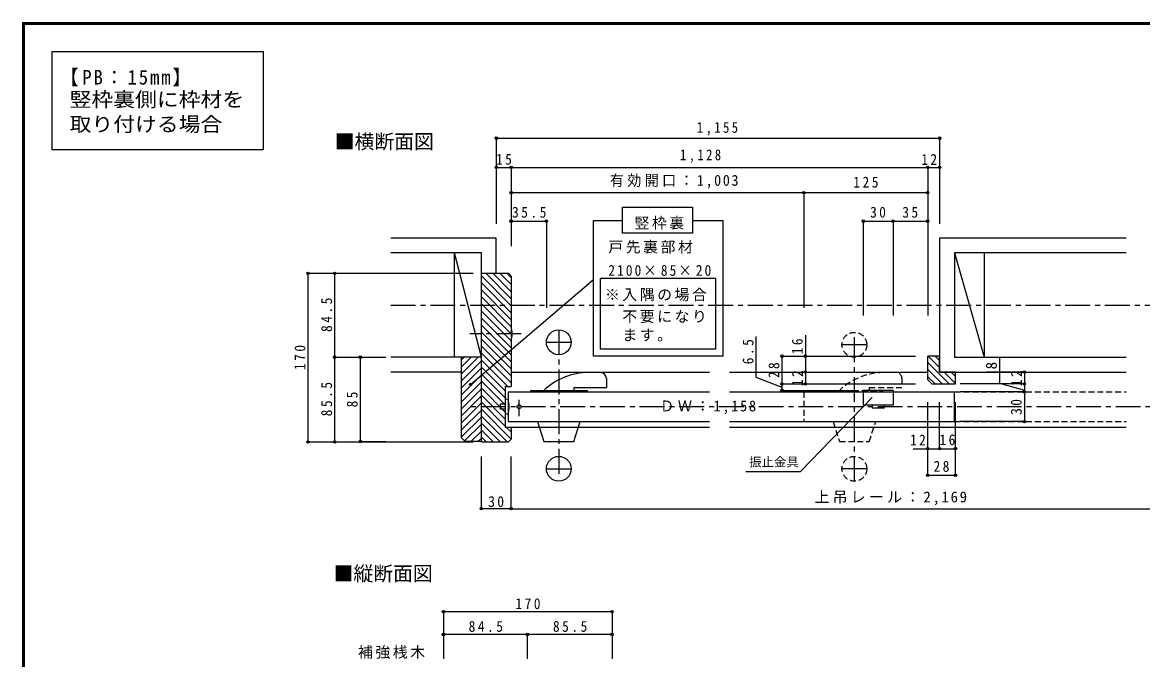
# Model space of a CAD drawing. Units: millimetres at full size, sheet at 1:5. Extents: x -1000 to 950, y -718 to 696.
# Drawn here: x -1000 to 129, y 54 to 696 of the extents above; entities that cross this region are included whole.
import ezdxf
from ezdxf.enums import TextEntityAlignment as Align

# ---------------------------------------------------------------- set-up
doc = ezdxf.new("R2010")
doc.units = ezdxf.units.MM
doc.header["$LTSCALE"] = 5
doc.header["$PDMODE"] = 32
doc.header["$PDSIZE"] = 2.5
doc.linetypes.add('CHAIN1', pattern=[8, 5, -1, 1, -1])
doc.linetypes.add('DASHED1', pattern=[1.8, 1.2, -0.6])
for name, color, linetype in [('0-1_通り芯', 4, 'CHAIN1'), ('0-2_柱', 7, 'Continuous'), ('0-3_仕上げ', 2, 'Continuous'), ('0-4_枠', 3, 'Continuous'), ('0-5_ケーシング', 3, 'Continuous'), ('0-6_扉', 6, 'Continuous'), ('0-7_金物', 7, 'Continuous'), ('0-9_その他構成部品', 4, 'DASHED1'), ('0-A_文字', 7, 'Continuous'), ('0-B_寸法', 7, 'Continuous'), ('0-C_ハッチ', 4, 'Continuous'), ('F-1_枠', 6, 'Continuous')]:
    doc.layers.add(name, color=color, linetype=linetype)
doc.styles.add('ＭＳ ゴシック', font='')
doc.styles.get('ＭＳ ゴシック').set_extended_font_data('MS Gothic')

msp = doc.modelspace()

# ---------------------------------------------------------------- linework, layer by layer
at = {"layer": '0-1_通り芯'}
for p, q in [((-628.517, 410.984), (367.312, 410.984)), ((-497.253, 381.984), (-548.959, 381.984)), ((367.312, 308.484), (-548.959, 308.484)), ((-499.208, 299.127), (-499.208, 315.604))]:
    msp.add_line(p, q, dxfattribs=at)
at = {"layer": '0-1_通り芯', "linetype": 'Continuous'}
msp.add_circle((-499.215, 308.484), 2, dxfattribs=at)
at = {"layer": '0-2_柱'}
for p, q in [((-537.208, 358.484), (-564.208, 463.484)), ((-564.208, 358.484), (-564.208, 463.484)), ((-537.208, 442.984), (-537.208, 463.484)), ((-60.208, 463.484), (-30.208, 358.484)), ((-60.208, 463.484), (-60.208, 358.484)), ((-30.208, 463.484), (-30.208, 358.484))]:
    msp.add_line(p, q, dxfattribs=at)
at = {"layer": '0-3_仕上げ'}
for p, q in [((-522.208, 478.484), (-628.517, 478.484)), ((-522.208, 442.984), (-522.208, 478.484)), ((-75.208, 478.484), (-75.208, 343.484)), ((112.792, 478.484), (-75.208, 478.484)), ((-537.208, 463.484), (-628.517, 463.484)), ((112.792, 463.484), (-60.208, 463.484)), ((-537.208, 358.484), (-628.517, 358.484)), ((-60.208, 358.484), (112.792, 358.484)), ((-557.208, 343.484), (-628.517, 343.484)), ((-75.208, 343.484), (112.792, 343.484))]:
    msp.add_line(p, q, dxfattribs=at)
at = {"layer": '0-4_枠'}
for p, q in [((-537.208, 442.984), (-510.037, 442.984)), ((-537.208, 273.984), (-537.208, 442.984)), ((-507.208, 440.155), (-510.037, 442.984)), ((-507.208, 440.155), (-507.208, 328.984)), ((-557.208, 277.019), (-557.208, 358.484)), ((-507.208, 343.484), (-307.208, 343.484)), ((-287.208, 343.484), (-87.208, 343.484)), ((-513.208, 328.984), (-513.208, 287.984)), ((-513.208, 328.984), (-507.208, 328.984)), ((-513.208, 287.984), (-507.208, 287.984)), ((-507.208, 287.984), (-507.208, 275.812)), ((-307.208, 287.484), (-507.208, 287.484)), ((112.792, 287.484), (-287.208, 287.484)), ((-553.673, 273.484), (-557.208, 277.019)), ((-538.208, 273.484), (-553.673, 273.484)), ((-536.208, 272.984), (-510.037, 272.984)), ((-510.037, 272.984), (-507.208, 275.812))]:
    msp.add_line(p, q, dxfattribs=at)
for centre, start, end in [((-538.208, 274.484), 270, 0), ((-536.208, 273.984), 180, 270)]:
    msp.add_arc(centre, 1, start, end, dxfattribs=at)
at = {"layer": '0-5_ケーシング'}
msp.add_line((-59.208, 343.484), (-75.208, 343.484), dxfattribs=at)
for points in [[(-83.208, 331.484), (-87.208, 335.484), (-87.208, 359.484)], [(-75.208, 343.484), (-75.208, 359.484), (-87.208, 359.484)], [(-83.208, 331.484), (-59.208, 331.484), (-59.208, 343.484)]]:
    msp.add_lwpolyline(points, dxfattribs=at)
at = {"layer": '0-6_扉'}
for p, q in [((-510.208, 323.484), (-307.208, 323.484)), ((-510.208, 323.484), (-510.208, 293.484)), ((-287.208, 323.484), (-60.208, 323.484)), ((-60.208, 293.484), (-60.208, 323.484)), ((-510.208, 293.484), (-307.208, 293.484)), ((-287.208, 293.484), (-60.208, 293.484))]:
    msp.add_line(p, q, dxfattribs=at)
at = {"layer": '0-6_扉', "linetype": 'DASHED1'}
for p, q in [((-212.208, 323.484), (-212.208, 293.484)), ((-60.208, 323.484), (112.792, 323.484)), ((-60.208, 293.484), (112.792, 293.484))]:
    msp.add_line(p, q, dxfattribs=at)
at = {"layer": '0-7_金物'}
for p, q in [((-152.208, 324.984), (-152.208, 309.984)), ((-122.208, 324.984), (-152.208, 324.984)), ((-122.208, 324.984), (-122.208, 309.984)), ((-513.216, 305.984), (-518.216, 305.999)), ((-122.208, 309.984), (-152.208, 309.984)), ((-143.208, 309.984), (-143.208, 306.984)), ((-131.208, 306.984), (-143.208, 306.984)), ((-131.208, 309.984), (-131.208, 306.984)), ((-510.231, 300.975), (-513.231, 300.984))]:
    msp.add_line(p, q, dxfattribs=at)
for points in [[(-513.201, 310.984), (-518.201, 310.999), (-518.216, 305.999)], [(-510.186, 315.975), (-513.186, 315.984), (-513.231, 300.984)]]:
    msp.add_lwpolyline(points, dxfattribs=at)
for centre in [(-537.659, 382.066), (-540.659, 308.566)]:
    msp.add_arc(centre, 31.361, 345.9924, 13.66501, dxfattribs=at)
at = {"layer": '0-9_その他構成部品', "linetype": 'CHAIN1'}
for p, q in [((-459.215, 385.984), (-459.215, 235.984)), ((-471.715, 373.484), (-446.715, 373.484)), ((-161.208, 233.484), (-161.208, 383.484)), ((-148.708, 370.984), (-173.708, 370.984)), ((-471.715, 245.984), (-446.715, 245.984)), ((-148.708, 245.984), (-173.708, 245.984))]:
    msp.add_line(p, q, dxfattribs=at)
at = {"layer": '0-9_その他構成部品', "linetype": 'Continuous'}
for p, q in [((-417.208, 342.984), (-429.215, 342.984)), ((-444.208, 327.984), (-444.208, 324.984)), ((-444.208, 327.984), (-411.208, 327.984)), ((-411.208, 336.984), (-411.208, 327.984)), ((-487.708, 324.984), (-430.708, 324.984)), ((-487.708, 324.984), (-487.708, 323.484)), ((-430.708, 324.984), (-430.708, 323.484)), ((-480.708, 293.484), (-474.208, 273.484)), ((-444.208, 273.484), (-437.708, 293.484)), ((-474.208, 273.484), (-444.208, 273.484))]:
    msp.add_line(p, q, dxfattribs=at)
at = {"layer": '0-9_その他構成部品'}
for p, q in [((-119.208, 342.984), (-131.215, 342.984)), ((-146.208, 327.984), (-146.208, 324.984)), ((-146.208, 327.984), (-113.208, 327.984)), ((-113.208, 336.984), (-113.208, 327.984)), ((-189.708, 324.984), (-132.708, 324.984)), ((-189.708, 324.984), (-189.708, 323.484)), ((-132.708, 324.984), (-132.708, 323.484)), ((-182.708, 293.484), (-176.208, 273.484)), ((-146.208, 273.484), (-139.708, 293.484)), ((-176.208, 273.484), (-146.208, 273.484))]:
    msp.add_line(p, q, dxfattribs=at)
at = {"layer": '0-9_その他構成部品', "linetype": 'Continuous'}
for centre in [(-459.215, 373.484), (-459.215, 245.984)]:
    msp.add_circle(centre, 12.5, dxfattribs=at)
at = {"layer": '0-9_その他構成部品'}
for centre in [(-161.208, 370.984), (-161.208, 245.984)]:
    msp.add_circle(centre, 12.5, dxfattribs=at)
at = {"layer": '0-9_その他構成部品', "linetype": 'Continuous'}
for centre, radius, start, end in [((-429.215, 277.751), 65.233, 90, 133.60898), ((-417.208, 336.984), 6, 0, 90)]:
    msp.add_arc(centre, radius, start, end, dxfattribs=at)
at = {"layer": '0-9_その他構成部品'}
for centre, radius, start, end in [((-131.215, 277.751), 65.233, 90, 133.60898), ((-119.208, 336.984), 6, 0, 90)]:
    msp.add_arc(centre, radius, start, end, dxfattribs=at)
at = {"layer": '0-A_文字'}
for p, q in [((-424.221, 496.205), (-395, 496.205)), ((-424.221, 359.349), (-424.221, 496.205)), ((-324.27, 496.205), (-293.524, 496.205)), ((-293.524, 359.349), (-293.524, 496.205)), ((-324.27, 483.593), (-395, 483.593)), ((-548.088, 330.977), (-424.221, 436.781)), ((-301, 437.63), (-417.295, 437.63)), ((-417.295, 366.385), (-417.295, 437.63)), ((-301, 366.385), (-301, 437.63)), ((-301, 366.385), (-417.295, 366.385)), ((-293.524, 359.349), (-424.221, 359.349)), ((-215.647, 243.228), (-143.091, 317.858)), ((-270.63, 243.228), (-215.647, 243.228))]:
    msp.add_line(p, q, dxfattribs=at)
msp.add_point((-548.088, 330.977), dxfattribs=at)
at = {"layer": '0-B_寸法'}
for p, q in [((-969.986, 567.43), (-969.986, 666.667)), ((-969.986, 666.667), (-757.347, 666.667)), ((-757.347, 666.667), (-757.347, 567.43)), ((-757.347, 567.43), (-969.986, 567.43)), ((-395, 483.593), (-395, 509.789)), ((-14.8, 358.023), (-14.8, 332.235)), ((-14.8, 332.235), (10.184, 325.306))]:
    msp.add_line(p, q, dxfattribs=at)
at = {"layer": '0-B_寸法', "color": 4}
for p, q in [((-522.208, 579.168), (-522.208, 492.707)), ((-522.208, 579.168), (-75.208, 579.168)), ((-75.208, 579.168), (-75.208, 492.707)), ((-522.208, 549.783), (-507.208, 549.783)), ((-507.208, 549.783), (-507.208, 524.314)), ((-507.208, 549.783), (-87.208, 549.783)), ((-87.208, 549.783), (-75.208, 549.783)), ((-87.208, 549.783), (-87.208, 524.314)), ((-507.208, 524.314), (-507.208, 470.471)), ((-212.208, 524.314), (-212.208, 408.212)), ((-87.208, 524.314), (-87.208, 400.298)), ((-507.208, 495.555), (-471.715, 495.555)), ((-471.715, 495.555), (-471.715, 408.212)), ((-152.208, 495.555), (-122.208, 495.555)), ((-152.208, 495.555), (-152.208, 400.298)), ((-122.208, 495.555), (-87.208, 495.555)), ((-122.208, 495.555), (-122.208, 400.298)), ((-712.036, 272.984), (-712.036, 442.984)), ((-685.151, 358.484), (-685.151, 442.984)), ((-210.598, 380.638), (-210.598, 343.484)), ((-659.381, 358.484), (-659.381, 273.484)), ((-234.234, 359.484), (-234.234, 331.484)), ((-234.234, 359.484), (-210.598, 359.484)), ((-210.598, 359.484), (-99.509, 359.484)), ((-210.598, 343.484), (-189.546, 343.484)), ((-210.598, 343.484), (-210.598, 331.484)), ((10.184, 343.484), (-27.959, 343.484)), ((10.184, 343.484), (10.184, 331.484)), ((-234.234, 331.484), (-99.509, 331.484)), ((-234.234, 331.484), (-234.234, 324.984)), ((10.184, 331.484), (-54.558, 331.484)), ((10.184, 331.484), (10.184, 323.484)), ((-234.234, 324.984), (-157.038, 324.984)), ((10.184, 323.484), (-54.558, 323.484)), ((10.184, 323.484), (10.184, 293.484)), ((-87.208, 266.257), (-87.208, 312.96)), ((-75.208, 266.257), (-75.208, 312.96)), ((-59.208, 266.257), (-59.208, 312.96)), ((10.184, 293.484), (-54.558, 293.484)), ((-712.036, 272.984), (-685.151, 272.984)), ((-685.151, 272.984), (-545.58, 272.984)), ((-659.381, 273.484), (-633.612, 273.484)), ((-101.943, 266.257), (-75.208, 266.257)), ((-87.208, 239.408), (-87.208, 266.257)), ((-75.208, 266.257), (-59.208, 266.257)), ((-59.208, 239.408), (-59.208, 266.257)), ((-537.208, 205.785), (-537.208, 258.394)), ((-507.208, 205.785), (-507.208, 258.394)), ((-87.208, 239.408), (-59.208, 239.408)), ((-507.208, 205.785), (-537.208, 205.785)), ((-507.208, 205.785), (332.792, 205.785)), ((-575.472, 101.882), (-575.472, 79.02)), ((-405.472, 101.882), (-575.472, 101.882)), ((-405.472, 101.882), (-405.472, 79.02)), ((-490.972, 79.02), (-575.472, 79.02)), ((-575.472, 79.02), (-575.472, 54.484)), ((-405.472, 79.02), (-490.972, 79.02)), ((-490.972, 79.02), (-490.972, 54.484)), ((-405.472, 79.02), (-405.472, 54.484))]:
    msp.add_line(p, q, dxfattribs=at)
for points in [[(-507.208, 524.314), (-212.208, 524.314), (-87.208, 524.314)], [(-712.036, 442.984), (-685.151, 442.984), (-545.58, 442.984)], [(-685.151, 272.984), (-685.151, 358.484), (-633.612, 358.484)]]:
    msp.add_lwpolyline(points, dxfattribs=at)
at = {"layer": '0-B_寸法'}
for points in [[(-395, 509.789), (-324.27, 509.789), (-324.27, 483.593)], [(-260.379, 379.195), (-260.379, 338.299), (-234.234, 328.132)]]:
    msp.add_lwpolyline(points, dxfattribs=at)
for p in [(-522.208, 579.168), (-75.208, 579.168), (-522.208, 549.783), (-507.208, 549.783), (-87.208, 549.783), (-75.208, 549.783), (-507.208, 524.314), (-212.208, 524.314), (-87.208, 524.314), (-507.208, 495.555), (-471.715, 495.555), (-152.208, 495.555), (-122.208, 495.555), (-87.208, 495.555), (-712.036, 442.984), (-685.151, 442.984), (-685.151, 358.484), (-659.381, 358.484), (-234.234, 359.484), (-210.598, 359.484), (-210.598, 343.484), (10.184, 343.484), (-234.234, 331.484), (-210.598, 331.484), (10.184, 331.484), (-234.234, 324.984), (10.184, 323.484), (10.184, 293.484), (-712.036, 272.984), (-685.151, 272.984), (-659.381, 273.484), (-87.208, 266.257), (-75.208, 266.257), (-59.208, 266.257), (-87.208, 239.408), (-59.208, 239.408), (-537.208, 205.785), (-507.208, 205.785), (-575.472, 101.882), (-405.472, 101.882), (-575.472, 79.02), (-490.972, 79.02), (-405.472, 79.02)]:
    msp.add_point(p, dxfattribs=at)
at = {"layer": '0-C_ハッチ'}
for p, q in [((-532.782, 442.984), (-507.208, 417.41)), ((-507.208, 424.481), (-525.711, 442.984)), ((-518.64, 442.984), (-507.208, 431.552)), ((-511.569, 442.984), (-507.208, 438.623)), ((-537.208, 440.339), (-507.208, 410.339)), ((-537.208, 433.268), (-507.208, 403.268)), ((-507.208, 396.197), (-537.208, 426.197)), ((-537.208, 419.126), (-507.208, 389.126)), ((-537.208, 412.055), (-507.208, 382.055)), ((-537.208, 404.984), (-507.208, 374.984)), ((-537.208, 397.913), (-507.208, 367.913)), ((-537.208, 390.842), (-507.208, 360.842)), ((-537.208, 383.771), (-507.208, 353.771)), ((-537.208, 376.7), (-507.208, 346.7)), ((-537.208, 369.629), (-507.208, 339.629)), ((-537.208, 362.558), (-507.208, 332.558)), ((-554.657, 358.484), (-557.208, 355.933)), ((-547.586, 358.484), (-557.208, 348.862)), ((-540.515, 358.484), (-557.208, 341.791)), ((-537.208, 354.72), (-557.208, 334.72)), ((-537.208, 355.487), (-510.705, 328.984)), ((-65.73, 331.484), (-87.208, 352.962)), ((-75.208, 348.033), (-86.659, 359.484)), ((-75.208, 355.104), (-79.588, 359.484)), ((-537.208, 347.649), (-557.208, 327.649)), ((-537.208, 340.578), (-557.208, 320.578)), ((-537.208, 348.416), (-513.208, 324.416)), ((-537.208, 341.345), (-513.208, 317.345)), ((-72.802, 331.484), (-87.208, 345.891)), ((-79.873, 331.484), (-87.208, 338.819)), ((-59.208, 332.033), (-70.659, 343.484)), ((-59.208, 339.104), (-63.588, 343.484)), ((-537.208, 333.507), (-557.208, 313.507)), ((-537.208, 334.274), (-513.208, 310.274)), ((-537.208, 326.436), (-557.208, 306.436)), ((-537.208, 319.365), (-557.208, 299.365)), ((-537.208, 327.203), (-513.208, 303.203)), ((-537.208, 320.132), (-513.208, 296.132)), ((-537.208, 312.294), (-557.208, 292.294)), ((-537.208, 305.223), (-557.208, 285.223)), ((-537.208, 313.061), (-513.208, 289.061)), ((-537.208, 305.99), (-507.208, 275.99)), ((-537.208, 298.152), (-557.208, 278.152)), ((-537.208, 298.918), (-511.274, 272.984)), ((-537.208, 291.08), (-554.239, 274.05)), ((-537.208, 284.009), (-547.734, 273.484)), ((-537.208, 291.847), (-518.345, 272.984)), ((-537.208, 284.776), (-525.416, 272.984)), ((-512.131, 287.984), (-507.208, 283.061)), ((-537.208, 276.938), (-540.663, 273.484)), ((-537.208, 277.705), (-532.487, 272.984))]:
    msp.add_line(p, q, dxfattribs=at)
at = {"layer": 'F-1_枠'}
for p, q in [((-1000, 695.833), (-1000, -700.833)), ((-1000, 695.833), (950, 695.833)), ((-1000, 695), (950, 695)), ((-1000, 694.167), (950, 694.167)), ((-999.167, 695.833), (-999.167, -700.833)), ((-998.333, 695.833), (-998.333, -700.833))]:
    msp.add_line(p, q, dxfattribs=at)

# ---------------------------------------------------------------- texts
at = {"layer": '0-A_文字', "style": 'ＭＳ ゴシック'}
for s, height, p in [('■横断面図', 14.66, (-685.151, 564.01)), ('振止金具', 9.164, (-267.258, 245.548)), ('■縦断面図', 14.66, (-686.267, 128.701))]:
    msp.add_text(s, height=height, dxfattribs=at).set_placement(p, align=Align.BOTTOM_LEFT)
at = {"layer": '0-A_文字', "char_height": 11, "attachment_point": 7, "style": 'ＭＳ ゴシック'}
for s, insert in [('\\T1.17;竪枠裏', (-382.861, 487.104)), ('\\T1.17;戸先裏部材', (-409.263, 462.831)), ('\\T1.31;\\W0.9;2100×85×20', (-409.263, 440.274)), ('\\T1.17;※入隅の場合', (-412.693, 414.756)), ('\\T1.17;\u3000不要になり', (-412.693, 392.769)), ('\\T1.17;\u3000ます。', (-412.693, 374.3)), ('\\T1.26;\\W0.95;ＤＷ：1,158', (-357.141, 300.948)), ('\\T1.17;補強桟木', (-661.65, 54.361))]:
    msp.add_mtext(s, dxfattribs=dict(at, insert=insert))
at = {"layer": '0-B_寸法', "style": 'ＭＳ ゴシック', "width": 1.1}
for s, p in [('竪枠裏側に枠材を', (-952.417, 606.528)), ('取り付ける場合', (-952.417, 581.528))]:
    msp.add_text(s, height=14.66, dxfattribs=at).set_placement(p, align=Align.BOTTOM_LEFT)
at = {"layer": '0-B_寸法', "style": 'ＭＳ ゴシック'}
msp.add_text('8', height=11, rotation=90, dxfattribs=at).set_placement((-14.347, 346.195), align=Align.BOTTOM_LEFT)
at = {"layer": '0-B_寸法', "attachment_point": 7, "style": 'ＭＳ ゴシック'}
for s, insert, char_height in [('\\T1.2;\\W0.95;【PB：15mm】', (-962.442, 631.528), 14.66), ('\\T1.38;\\W0.85;1,155', (-319.958, 581.738), 11), ('\\T1.38;\\W0.85;1,128', (-337.018, 554.054), 11), ('\\T1.36;\\W0.9;15', (-522.401, 552.283), 11), ('\\T1.36;\\W0.9;12', (-93.688, 552.283), 11), ('\\T1.23;\\W0.95;有効開口：1,003', (-407.743, 528.351), 11), ('\\T1.38;\\W0.9;125', (-162.241, 529.246), 11), ('\\T1.38;\\W0.9;35.5', (-506.337, 498.929), 11), ('\\T1.36;\\W0.9;30', (-145.333, 498.929), 11), ('\\T1.36;\\W0.9;35', (-112.833, 498.929), 11), ('\\T1.36;\\W0.9;12', (-105.073, 269.631), 11), ('\\T1.36;\\W0.9;16', (-75.333, 269.631), 11), ('\\T1.36;\\W0.9;28', (-81.333, 242.781), 11), ('\\T1.36;\\W0.9;30', (-530.333, 207.295), 11), ('\\T1.22;上吊レール：2,169', (-201.415, 209.25), 11), ('\\T1.38;\\W0.9;170', (-502.972, 104.382), 11), ('\\T1.38;\\W0.9;84.5', (-550.097, 81.52), 11), ('\\T1.38;\\W0.9;85.5', (-465.097, 81.52), 11)]:
    msp.add_mtext(s, dxfattribs=dict(at, insert=insert, char_height=char_height))
at = {"layer": '0-B_寸法', "char_height": 11, "attachment_point": 7, "rotation": 90, "style": 'ＭＳ ゴシック'}
for s, insert in [('\\T1.38;\\W0.9;84.5', (-687.651, 383.859)), ('\\T1.38;\\W0.9;6.5', (-262.778, 351.304)), ('\\T1.36;\\W0.9;16', (-213.098, 361.433)), ('\\T1.38;\\W0.9;170', (-714.536, 345.484)), ('\\T1.36;\\W0.9;28', (-236.734, 337.359)), ('\\T1.36;\\W0.9;12', (-213.098, 329.359)), ('\\T1.36;\\W0.9;12', (7.684, 329.359)), ('\\T1.38;\\W0.9;85.5', (-687.651, 298.859)), ('\\T1.36;\\W0.9;85', (-661.881, 307.859)), ('\\T1.36;\\W0.9;30', (7.684, 300.359))]:
    msp.add_mtext(s, dxfattribs=dict(at, insert=insert))

doc.saveas('drawing.dxf')
